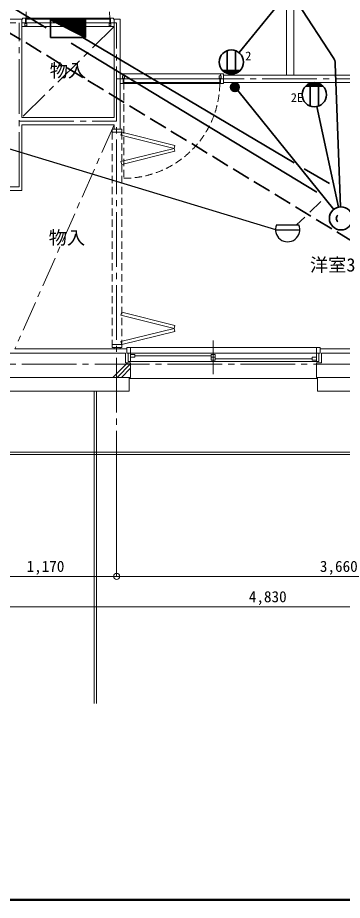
# Model space of a CAD drawing. Units: millimetres at full size, sheet at 1:50. Extents: x -9674 to 9699, y -6794 to 6791.
# Drawn here: x 2148 to 4821, y -6794 to 478 of the extents above; entities that cross this region are included whole.
import ezdxf
from ezdxf.enums import TextEntityAlignment as Align

# ---------------------------------------------------------------- set-up
doc = ezdxf.new("R2010")
doc.units = ezdxf.units.MM
doc.header["$LTSCALE"] = 50
doc.header["$PDMODE"] = 32
doc.header["$PDSIZE"] = 50
for name, pattern in [('CHAIN1', [8, 5, -1, 1, -1]), ('CHAIN2', [12, 9, -1, 1, -1]), ('DASHED1', [1.8, 1.2, -0.6]), ('DASHED3', [4, 3, -1])]:
    doc.linetypes.add(name, pattern=pattern)
for name, color, linetype, lineweight in [('0-0_図面枠', 7, 'Continuous', 9), ('1-0_芯', 134, 'CHAIN2', 9), ('1-1_躯体', 134, 'Continuous', 9), ('1-2_間仕切', 134, 'Continuous', 9), ('1-3_建具', 134, 'Continuous', 9), ('1-5_設備', 134, 'Continuous', 9), ('1-6_ﾊﾞﾙｺﾆｰ・階段', 134, 'Continuous', 9), ('1-7_その他', 134, 'DASHED1', 9), ('1-8_ハッチ', 134, 'Continuous', 9), ('1-B_寸法', 134, 'Continuous', 9), ('2-0_芯', 2, 'Continuous', 35), ('2-E', 2, 'Continuous', 35), ('3-3', 1, 'Continuous', 25), ('3-E', 3, 'Continuous', 35)]:
    doc.layers.add(name, color=color, linetype=linetype, lineweight=lineweight)
doc.layers.add('1-A_文字', color=134, linetype='Continuous')
doc.styles.add('ＭＳ ゴシック', font='')
doc.styles.get('ＭＳ ゴシック').set_extended_font_data('MS Gothic')

msp = doc.modelspace()

# ---------------------------------------------------------------- linework, layer by layer
at = {"layer": '0-0_図面枠'}
for p, q in [((-9673.92, -6793.93), (9698.92, -6793.93)), ((-9672.16, -6792.16), (9697.16, -6792.16)), ((-9670.4, -6790.4), (9695.4, -6790.4)), ((9693.64, -6788.64), (-9668.64, -6788.64)), ((-9666.87, -6786.88), (9691.87, -6786.88)), ((-9665.11, -6785.11), (9690.11, -6785.11)), ((-9663.35, -6783.35), (9688.35, -6783.35))]:
    msp.add_line(p, q, dxfattribs=at)
at = {"layer": '1-0_芯'}
for p, q in [((-8617.5, 434.38), (2962.5, 434.38)), ((2161.5, -915.62), (2161.5, 434.38)), ((2962.5, -3375.62), (2962.5, 434.38)), ((2962.5, -25.62), (8392.5, -25.62)), ((2161.5, -375.62), (2962.5, -375.62)), ((-1017.5, -915.62), (2161.5, -915.62)), ((-8617.5, -2375.62), (8392.5, -2375.62))]:
    msp.add_line(p, q, dxfattribs=at)
at = {"layer": '1-1_躯体'}
for p, q in [((3035.5, -2285.62), (2082.5, -2285.62)), ((3035.5, -2285.62), (3035.5, -2365.62)), ((3035.5, -2365.62), (3077.5, -2365.62)), ((4649.5, -2365.62), (4607.5, -2365.62)), ((4607.5, -2365.62), (4607.5, -2485.62)), ((6112.5, -2485.62), (4607.5, -2485.62))]:
    msp.add_line(p, q, dxfattribs=at)
for points in [[(6332.5, -2285.62), (4649.5, -2285.62), (4649.5, -2365.62)], [(3077.5, -2365.62), (3077.5, -2485.62), (1587.5, -2485.62)]]:
    msp.add_lwpolyline(points, dxfattribs=at)
at = {"layer": '1-2_間仕切'}
for p, q in [((1632.5, 464.38), (2187.5, 464.38)), ((2182.5, -345.62), (2182.5, 464.38)), ((2936.5, 464.38), (2992.5, 464.38)), ((2941.5, -345.62), (2941.5, 464.38)), ((2992.5, -440.62), (2992.5, 464.38)), ((5427.5, 4.38), (3842.5, 4.38)), ((5427.5, -56.62), (3842.5, -56.62)), ((2182.5, -345.62), (2941.5, -345.62)), ((2182.5, -405.62), (2941.5, -405.62)), ((2182.5, -945.62), (2182.5, -405.62)), ((2941.5, -440.62), (2941.5, -405.62)), ((2082.5, -945.62), (2182.5, -945.62)), ((2941.5, -2250.62), (2941.5, -2240.62)), ((2992.5, -2250.62), (2992.5, -2240.62))]:
    msp.add_line(p, q, dxfattribs=at)
at = {"layer": '1-3_建具', "linetype": 'DASHED1'}
for p, q in [((2217.5, 464.38), (2217.5, 1153.38)), ((3022.5, -55.62), (3022.5, -845.62)), ((2925, -465.62), (2925, -2215.62)), ((3005, -465.62), (3005, -2215.62))]:
    msp.add_line(p, q, dxfattribs=at)
at = {"layer": '1-3_建具'}
for p, q in [((2212.5, 474.38), (2187.5, 474.38)), ((2187.5, 464.38), (2187.5, 474.38)), ((2911.5, 474.38), (2212.5, 474.38)), ((2212.5, 429.38), (2212.5, 474.38)), ((2217.5, 464.38), (2217.5, 434.38)), ((2217.5, 464.38), (2906.5, 464.38)), ((2906.5, 464.38), (2906.5, 434.38)), ((2911.5, 474.38), (2936.5, 474.38)), ((2911.5, 429.38), (2911.5, 474.38)), ((2936.5, 464.38), (2936.5, 474.38)), ((2212.5, 404.38), (2182.5, 404.38)), ((2207.5, 429.38), (2207.5, 409.38)), ((2207.5, 429.38), (2222.5, 429.38)), ((2207.5, 409.38), (2222.5, 409.38)), ((2212.5, 404.38), (2212.5, 409.38)), ((2212.5, 404.38), (2911.5, 404.38)), ((2906.5, 434.38), (2217.5, 434.38)), ((2222.5, 429.38), (2222.5, 409.38)), ((2901.5, 429.38), (2901.5, 409.38)), ((2916.5, 429.38), (2901.5, 429.38)), ((2916.5, 409.38), (2901.5, 409.38)), ((2911.5, 404.38), (2911.5, 409.38)), ((2911.5, 404.38), (2941.5, 404.38)), ((2916.5, 429.38), (2916.5, 409.38)), ((3017.5, 14.38), (2992.5, 14.38)), ((3017.5, -0.62), (3017.5, 14.38)), ((3017.5, 14.38), (3817.5, 14.38)), ((3842.5, 14.38), (3817.5, 14.38)), ((3817.5, -0.62), (3817.5, 14.38)), ((3842.5, -65.62), (3842.5, 14.38)), ((3012.5, -0.62), (3027.5, -0.62)), ((3012.5, -20.62), (3012.5, -0.62)), ((3012.5, -20.62), (3027.5, -20.62)), ((3017.5, -20.62), (3017.5, -65.62)), ((3022.5, -55.62), (3022.5, -25.62)), ((3022.5, -25.62), (3812.5, -25.62)), ((3812.5, -55.62), (3022.5, -55.62)), ((3027.5, -20.62), (3027.5, -0.62)), ((3807.5, -0.62), (3822.5, -0.62)), ((3807.5, -20.62), (3807.5, -0.62)), ((3822.5, -20.62), (3807.5, -20.62)), ((3812.5, -25.62), (3812.5, -55.62)), ((3842.5, -65.62), (3817.5, -65.62)), ((3822.5, -0.62), (3822.5, -20.62)), ((3005, -440.62), (2925, -440.62)), ((2998.94, -489.87), (3005, -465.62)), ((2998.94, -489.87), (3435.5, -599.01)), ((3005, -465.62), (3005, -440.62)), ((3441.56, -574.76), (3005, -465.62)), ((3435.5, -599.01), (3441.56, -574.76)), ((2998.94, -708.15), (3435.5, -599.01)), ((3441.56, -623.26), (3005, -732.4)), ((3435.5, -599.01), (3441.56, -623.26)), ((2998.94, -708.15), (3005, -732.4)), ((2998.94, -1973.08), (3005, -1948.83)), ((3441.56, -2057.97), (3005, -1948.83)), ((2998.94, -1973.08), (3435.5, -2082.22)), ((2998.94, -2191.36), (3435.5, -2082.22)), ((3441.56, -2106.47), (3005, -2215.62)), ((3435.5, -2082.22), (3441.56, -2057.97)), ((3435.5, -2082.22), (3441.56, -2106.47)), ((3005, -2215.62), (2925, -2215.62)), ((2925, -2240.62), (2925, -2215.62)), ((3005, -2240.62), (2925, -2240.62)), ((2998.94, -2191.36), (3005, -2215.62)), ((3005, -2240.62), (3005, -2215.62)), ((3047.5, -2238.62), (3047.5, -2285.62)), ((3047.5, -2238.62), (3077.5, -2238.62)), ((3077.5, -2238.62), (3077.5, -2285.62)), ((3077.5, -2238.62), (4607.5, -2238.62)), ((3757.5, -2459.09), (3757.5, -2182.14)), ((4607.5, -2238.62), (4607.5, -2285.62)), ((4637.5, -2238.62), (4607.5, -2238.62)), ((4637.5, -2238.62), (4637.5, -2285.62)), ((3047.5, -2285.62), (3077.5, -2285.62)), ((3057.5, -2355.62), (3057.5, -2285.62)), ((3092.5, -2285.62), (3077.5, -2285.62)), ((3077.5, -2285.62), (3077.5, -2355.62)), ((3112.5, -2296.62), (3077.5, -2296.62)), ((3112.5, -2320.62), (3077.5, -2320.62)), ((4592.5, -2285.62), (3092.5, -2285.62)), ((3112.5, -2296.62), (3112.5, -2320.62)), ((3740, -2308.62), (3112.5, -2308.62)), ((3775, -2296.62), (3740, -2296.62)), ((3740, -2296.62), (3740, -2344.62)), ((3775, -2320.62), (3740, -2320.62)), ((3775, -2296.62), (3775, -2344.62)), ((4572.5, -2320.62), (4607.5, -2320.62)), ((4572.5, -2344.62), (4572.5, -2320.62)), ((4592.5, -2285.62), (4607.5, -2285.62)), ((4637.5, -2285.62), (4607.5, -2285.62)), ((4607.5, -2285.62), (4607.5, -2355.62)), ((4627.5, -2355.62), (4627.5, -2285.62)), ((3057.5, -2355.62), (3092.5, -2355.62)), ((4592.5, -2355.62), (3092.5, -2355.62)), ((3775, -2344.62), (3740, -2344.62)), ((3775, -2332.62), (4572.5, -2332.62)), ((4572.5, -2344.62), (4607.5, -2344.62)), ((4627.5, -2355.62), (4592.5, -2355.62)), ((3067.5, -2485.62), (3067.5, -2600.62)), ((4617.5, -2495.62), (3067.5, -2495.62)), ((4617.5, -2485.62), (4617.5, -2600.62))]:
    msp.add_line(p, q, dxfattribs=at)
for points in [[(3017.5, -65.62), (2992.5, -65.62), (2992.5, 14.38)], [(3817.5, -20.62), (3817.5, -65.62), (3017.5, -65.62)], [(3005, -465.62), (2925, -465.62), (2925, -440.62)]]:
    msp.add_lwpolyline(points, dxfattribs=at)
at = {"layer": '1-3_建具', "linetype": 'DASHED1'}
for centre, radius, start, end in [((2217.5, 464.38), 689, 0, 90), ((3022.5, -55.62), 790, 270, 360)]:
    msp.add_arc(centre, radius, start, end, dxfattribs=at)
at = {"layer": '1-5_設備'}
for p, q in [((4362.5, 4.38), (4362.5, 1464.38)), ((4422.5, 4.38), (4422.5, 1464.38))]:
    msp.add_line(p, q, dxfattribs=at)
at = {"layer": '1-6_ﾊﾞﾙｺﾆｰ・階段'}
for p, q in [((-222.5, -2600.62), (3067.5, -2600.62)), ((2778.5, -2600.62), (2778.5, -5171.24)), ((2798.5, -2600.62), (2798.5, -5171.24)), ((4617.5, -2600.62), (6112.5, -2600.62)), ((-6367.5, -3100.62), (6112.5, -3100.62)), ((-6367.5, -3120.62), (6112.5, -3120.62))]:
    msp.add_line(p, q, dxfattribs=at)
at = {"layer": '1-7_その他', "linetype": 'CHAIN1'}
for p, q in [((2941.5, 404.38), (2182.5, -345.62)), ((2941.5, -405.62), (2125, -2250.62))]:
    msp.add_line(p, q, dxfattribs=at)
at = {"layer": '1-8_ハッチ'}
for p, q in [((3047.5, -2250.62), (2125, -2250.62)), ((6297.5, -2250.62), (4637.5, -2250.62)), ((2932.06, -2485.62), (3052.06, -2365.62)), ((2967.42, -2485.62), (3077.5, -2375.53)), ((3002.77, -2485.62), (3077.5, -2410.89))]:
    msp.add_line(p, q, dxfattribs=at)
at = {"layer": '1-B_寸法'}
for p, q in [((2962.5, -3375.62), (2962.5, -4125.62)), ((1792.5, -4125.62), (2962.5, -4125.62)), ((2962.5, -4125.62), (6622.5, -4125.62)), ((1792.5, -4375.62), (6622.5, -4375.62))]:
    msp.add_line(p, q, dxfattribs=at)
msp.add_point((2962.5, -4125.62), dxfattribs=at)
at = {"layer": '2-0_芯'}
for p, q in [((3970.98, 189.19), (4311.32, 607.78)), ((4747.05, 148.43), (4451.27, 600.54)), ((4424.27, -717.03), (2683.54, 314.38)), ((3872.88, 17.89), (3872.88, 205.28)), ((3942.88, 17.89), (3942.88, 205.28)), ((4763.31, 97.31), (4806.16, -1081.47)), ((3979.29, 41.57), (3836.46, 41.57)), ((3976.22, 38.57), (3839.54, 38.57)), ((3969.19, 32.57), (3846.57, 32.57)), ((3960.56, 26.57), (3855.2, 26.57)), ((3949.34, 20.57), (3866.41, 20.57)), ((3932.2, 14.57), (3883.56, 14.57)), ((3958.55, -66.25), (3915.34, -66.25)), ((4643.66, -72.15), (4538.3, -72.15)), ((4632.44, -66.15), (4549.52, -66.15)), ((4555.98, -63.47), (4555.98, -250.87)), ((4615.3, -60.15), (4566.66, -60.15)), ((4625.98, -63.47), (4625.98, -250.87)), ((3972.95, -95.05), (3900.94, -95.05)), ((3971.65, -85.45), (3902.24, -85.45)), ((3971.65, -104.65), (3902.24, -104.65)), ((3967.4, -75.85), (3906.48, -75.85)), ((3967.4, -114.26), (3906.48, -114.26)), ((3958.55, -123.86), (3915.34, -123.86)), ((3959.56, -123.07), (4749.95, -1102.48)), ((4662.39, -87.16), (4519.57, -87.16)), ((4659.32, -84.15), (4522.64, -84.15)), ((4652.29, -78.15), (4529.67, -78.15)), ((4611.96, -254.97), (4789.69, -1083.52)), ((4715.44, -889.55), (4507.91, -766.58))]:
    msp.add_line(p, q, dxfattribs=at)
for centre, radius in [((3907.88, 111.58), 100.02), ((3936.94, -95.05), 36.01), ((4590.98, -157.17), 100.02)]:
    msp.add_circle(centre, radius, dxfattribs=at)
msp.add_arc((4663.37, 93.68), 100, 2.08199, 33.19342, dxfattribs=at)
at = {"layer": '2-E'}
for p, q in [((2423.76, 455.52), (2706.03, 455.52)), ((2432.4, 451.2), (2706.03, 451.2)), ((2441.04, 446.88), (2706.03, 446.88)), ((2449.68, 442.56), (2706.03, 442.56)), ((2458.32, 438.24), (2706.03, 438.24)), ((2462, 458.41), (2662, 458.41)), ((2466.96, 433.92), (2706.03, 433.92)), ((2475.6, 429.6), (2706.03, 429.6)), ((2484.24, 425.28), (2706.03, 425.28)), ((2492.88, 420.96), (2706.03, 420.96)), ((2501.52, 416.64), (2706.03, 416.64)), ((2510.16, 412.32), (2706.03, 412.32)), ((2518.8, 408), (2706.03, 408)), ((2527.44, 403.68), (2706.03, 403.68)), ((2536.08, 399.36), (2706.03, 399.36)), ((2544.72, 395.04), (2706.03, 395.04)), ((2553.36, 390.72), (2706.03, 390.72)), ((2562, 386.4), (2706.03, 386.4)), ((2570.64, 382.08), (2706.03, 382.08)), ((2579.28, 377.76), (2706.03, 377.76)), ((2587.92, 373.44), (2706.03, 373.44)), ((2596.56, 369.12), (2706.03, 369.12)), ((2605.2, 364.8), (2706.03, 364.8)), ((2706.03, 314.38), (2417.97, 314.38)), ((2613.84, 360.48), (2706.03, 360.48)), ((2622.48, 356.16), (2706.03, 356.16)), ((2631.12, 351.84), (2706.03, 351.84)), ((2639.76, 347.52), (2706.03, 347.52)), ((2648.4, 343.2), (2706.03, 343.2)), ((2657.04, 338.88), (2706.03, 338.88)), ((2665.68, 334.56), (2706.03, 334.56)), ((2674.32, 330.24), (2706.03, 330.24)), ((2682.96, 325.92), (2706.03, 325.92)), ((2691.6, 321.6), (2706.03, 321.6)), ((2700.24, 317.28), (2706.03, 317.28))]:
    msp.add_line(p, q, dxfattribs=at)
for points in [[(2417.97, 458.41), (2706.03, 458.41), (2706.03, 314.38)], [(2417.97, 314.38), (2417.97, 458.41), (2706.03, 314.38)]]:
    msp.add_lwpolyline(points, dxfattribs=at)
msp.add_circle((4809.61, -1176.4), 95, dxfattribs=at)
msp.add_arc((4809.68, -1176.4), 38.07, 134.60828, 225.39175, dxfattribs=at)
at = {"layer": '3-3'}
for p, q in [((1439.07, -406.78), (4270.84, -1268.59)), ((4553.06, -1125.7), (4645.14, -1038.19)), ((4279.05, -1228.98), (4462.42, -1228.98)), ((4444.4, -1228.98), (4511.51, -1165.2)), ((4270.72, -1268.98), (4470.76, -1268.98))]:
    msp.add_line(p, q, dxfattribs=at)
msp.add_arc((4370.74, -1268.97), 100.03, 156.4305, 23.56947, dxfattribs=at)
at = {"layer": '3-E', "linetype": 'DASHED3'}
msp.add_line((6100.62, -2094.15), (1311.59, 821.32), dxfattribs=at)
at = {"layer": '3-E'}
for p, q in [((1716.48, 798.66), (2382.34, 394.44)), ((2589.58, 268.62), (4611.56, -958.87))]:
    msp.add_line(p, q, dxfattribs=at)

# ---------------------------------------------------------------- texts
at = {"layer": '1-A_文字', "style": 'ＭＳ ゴシック'}
for s, p in [('物入', (2412, -45.62)), ('物入', (2403.75, -1423.12)), ('洋室3', (4554.45, -1646.96))]:
    msp.add_text(s, height=110, dxfattribs=at).set_placement(p, align=Align.BOTTOM_LEFT)
at = {"layer": '1-B_寸法', "style": 'ＭＳ ゴシック'}
for s, p in [('1,170', (2221.25, -4115.62)), ('3,660', (4636.25, -4115.62)), ('4,830', (4051.25, -4365.62))]:
    msp.add_text(s, height=91.64, dxfattribs=at).set_placement(p, align=Align.BOTTOM_LEFT)
at = {"layer": '2-0_芯', "color": 7, "style": 'ＭＳ ゴシック'}
for s, p in [('2', (4021.97, 103.49)), ('2E', (4397.35, -239.73))]:
    msp.add_text(s, height=73.31, dxfattribs=at).set_placement(p, align=Align.BOTTOM_LEFT)

doc.saveas('drawing.dxf')
